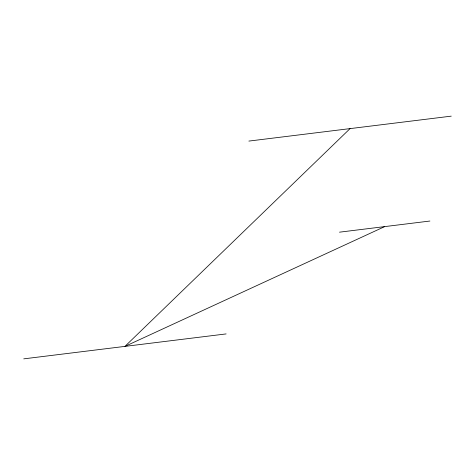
<?xml version="1.0" encoding="UTF-8"?>
<svg xmlns="http://www.w3.org/2000/svg" width="475" height="475" viewBox="0 0 475 475"><rect width="100%" height="100%" fill="white"/><g stroke="black" fill="none" stroke-linecap="round" stroke-linejoin="round"><path stroke-width="0.71" d="M350.063 128.612L124.937 346.388L384.702 226.605M248.882 141.081L451.25 116.143M339.506 232.174L429.899 221.035M23.75 358.857L226.118 333.919"/></g></svg>
